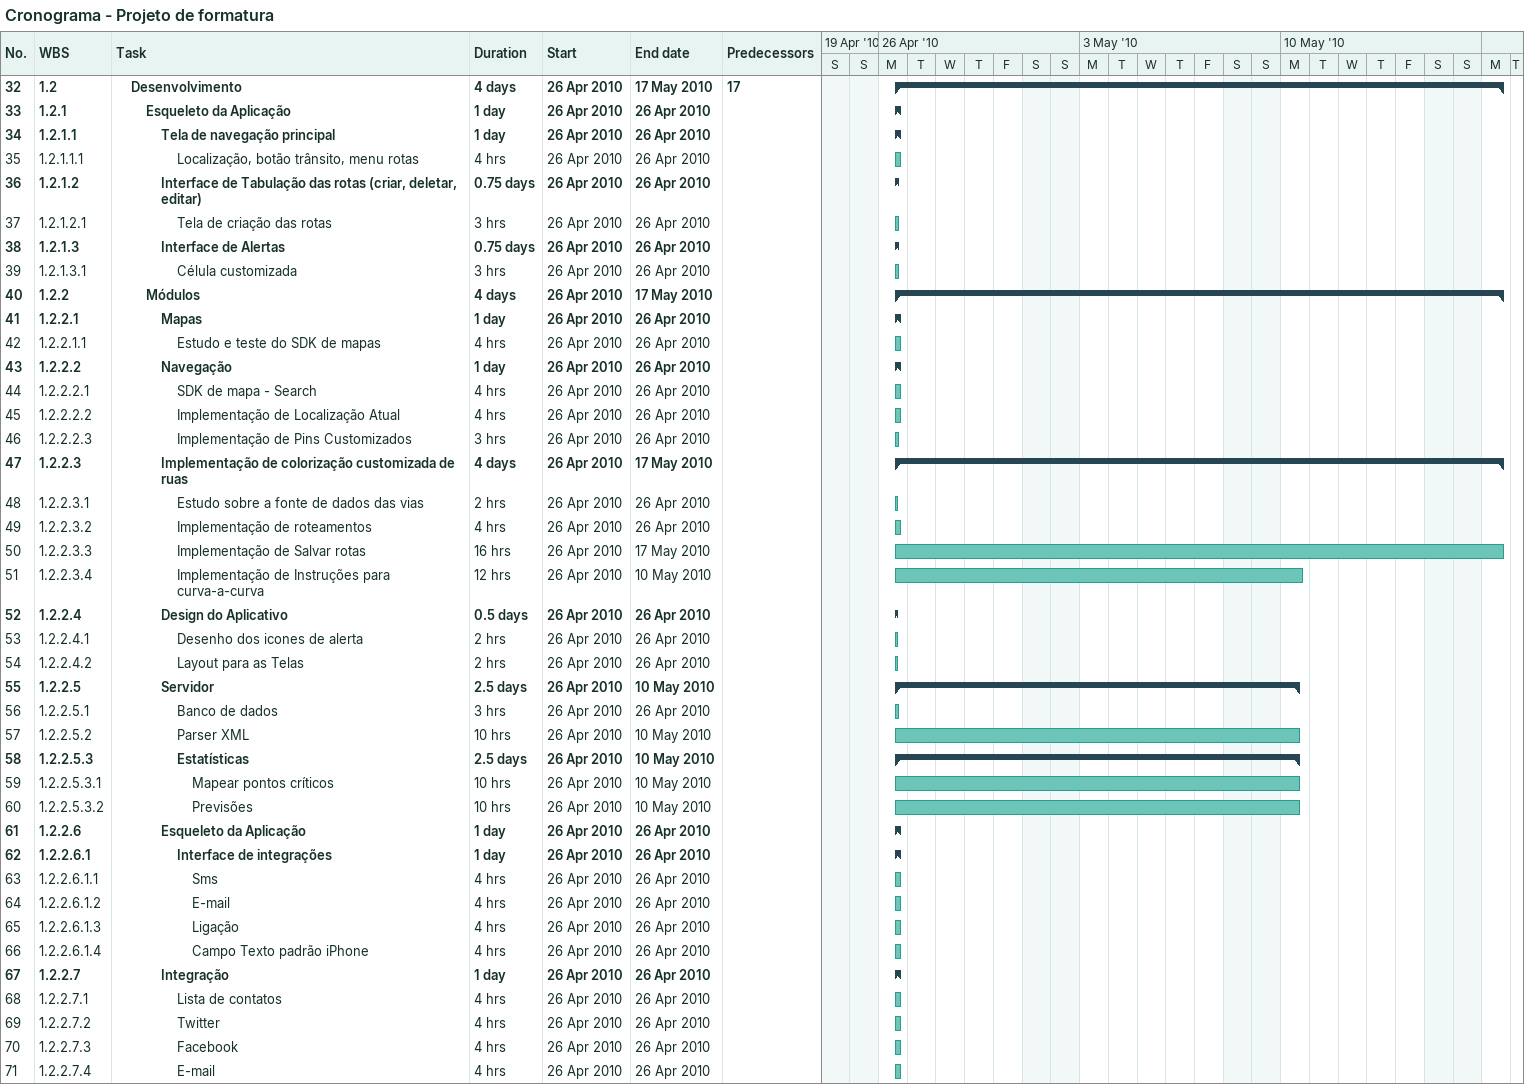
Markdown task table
Cronograma - Projeto de formatura

| ID | WBS | Task | Duration | Start | Finish | Predecessors |
|---|---|---|---|---|---|---|
| 32 | 1.2 | **Desenvolvimento** | 4d | 2010-04-26 | 2010-05-17 | 17 |
| 33 | 1.2.1 | **Esqueleto da Aplicação** | 1d | 2010-04-26 | 2010-04-26 |  |
| 34 | 1.2.1.1 | **Tela de navegação principal** | 1d | 2010-04-26 | 2010-04-26 |  |
| 35 | 1.2.1.1.1 | Localização, botão trânsito, menu rotas | 4h | 2010-04-26 | 2010-04-26 |  |
| 36 | 1.2.1.2 | **Interface de Tabulação das rotas (criar, deletar, editar)** | 0.75d | 2010-04-26 | 2010-04-26 |  |
| 37 | 1.2.1.2.1 | Tela de criação das rotas | 3h | 2010-04-26 | 2010-04-26 |  |
| 38 | 1.2.1.3 | **Interface de Alertas** | 0.75d | 2010-04-26 | 2010-04-26 |  |
| 39 | 1.2.1.3.1 | Célula customizada | 3h | 2010-04-26 | 2010-04-26 |  |
| 40 | 1.2.2 | **Módulos** | 4d | 2010-04-26 | 2010-05-17 |  |
| 41 | 1.2.2.1 | **Mapas** | 1d | 2010-04-26 | 2010-04-26 |  |
| 42 | 1.2.2.1.1 | Estudo e teste do SDK de mapas | 4h | 2010-04-26 | 2010-04-26 |  |
| 43 | 1.2.2.2 | **Navegação** | 1d | 2010-04-26 | 2010-04-26 |  |
| 44 | 1.2.2.2.1 | SDK de mapa - Search | 4h | 2010-04-26 | 2010-04-26 |  |
| 45 | 1.2.2.2.2 | Implementação de Localização Atual | 4h | 2010-04-26 | 2010-04-26 |  |
| 46 | 1.2.2.2.3 | Implementação de Pins Customizados | 3h | 2010-04-26 | 2010-04-26 |  |
| 47 | 1.2.2.3 | **Implementação de colorização customizada de ruas** | 4d | 2010-04-26 | 2010-05-17 |  |
| 48 | 1.2.2.3.1 | Estudo sobre a fonte de dados das vias | 2h | 2010-04-26 | 2010-04-26 |  |
| 49 | 1.2.2.3.2 | Implementação de roteamentos | 4h | 2010-04-26 | 2010-04-26 |  |
| 50 | 1.2.2.3.3 | Implementação de Salvar rotas | 16h | 2010-04-26 | 2010-05-17 |  |
| 51 | 1.2.2.3.4 | Implementação de Instruções para curva-a-curva | 12h | 2010-04-26 | 2010-05-10 |  |
| 52 | 1.2.2.4 | **Design do Aplicativo** | 0.5d | 2010-04-26 | 2010-04-26 |  |
| 53 | 1.2.2.4.1 | Desenho dos icones de alerta | 2h | 2010-04-26 | 2010-04-26 |  |
| 54 | 1.2.2.4.2 | Layout para as Telas | 2h | 2010-04-26 | 2010-04-26 |  |
| 55 | 1.2.2.5 | **Servidor** | 2.5d | 2010-04-26 | 2010-05-10 |  |
| 56 | 1.2.2.5.1 | Banco de dados | 3h | 2010-04-26 | 2010-04-26 |  |
| 57 | 1.2.2.5.2 | Parser XML | 10h | 2010-04-26 | 2010-05-10 |  |
| 58 | 1.2.2.5.3 | **Estatísticas** | 2.5d | 2010-04-26 | 2010-05-10 |  |
| 59 | 1.2.2.5.3.1 | Mapear pontos críticos | 10h | 2010-04-26 | 2010-05-10 |  |
| 60 | 1.2.2.5.3.2 | Previsões | 10h | 2010-04-26 | 2010-05-10 |  |
| 61 | 1.2.2.6 | **Esqueleto da Aplicação** | 1d | 2010-04-26 | 2010-04-26 |  |
| 62 | 1.2.2.6.1 | **Interface de integrações** | 1d | 2010-04-26 | 2010-04-26 |  |
| 63 | 1.2.2.6.1.1 | Sms | 4h | 2010-04-26 | 2010-04-26 |  |
| 64 | 1.2.2.6.1.2 | E-mail | 4h | 2010-04-26 | 2010-04-26 |  |
| 65 | 1.2.2.6.1.3 | Ligação | 4h | 2010-04-26 | 2010-04-26 |  |
| 66 | 1.2.2.6.1.4 | Campo Texto padrão iPhone | 4h | 2010-04-26 | 2010-04-26 |  |
| 67 | 1.2.2.7 | **Integração** | 1d | 2010-04-26 | 2010-04-26 |  |
| 68 | 1.2.2.7.1 | Lista de contatos | 4h | 2010-04-26 | 2010-04-26 |  |
| 69 | 1.2.2.7.2 | Twitter | 4h | 2010-04-26 | 2010-04-26 |  |
| 70 | 1.2.2.7.3 | Facebook | 4h | 2010-04-26 | 2010-04-26 |  |
| 71 | 1.2.2.7.4 | E-mail | 4h | 2010-04-26 | 2010-04-26 |  |
